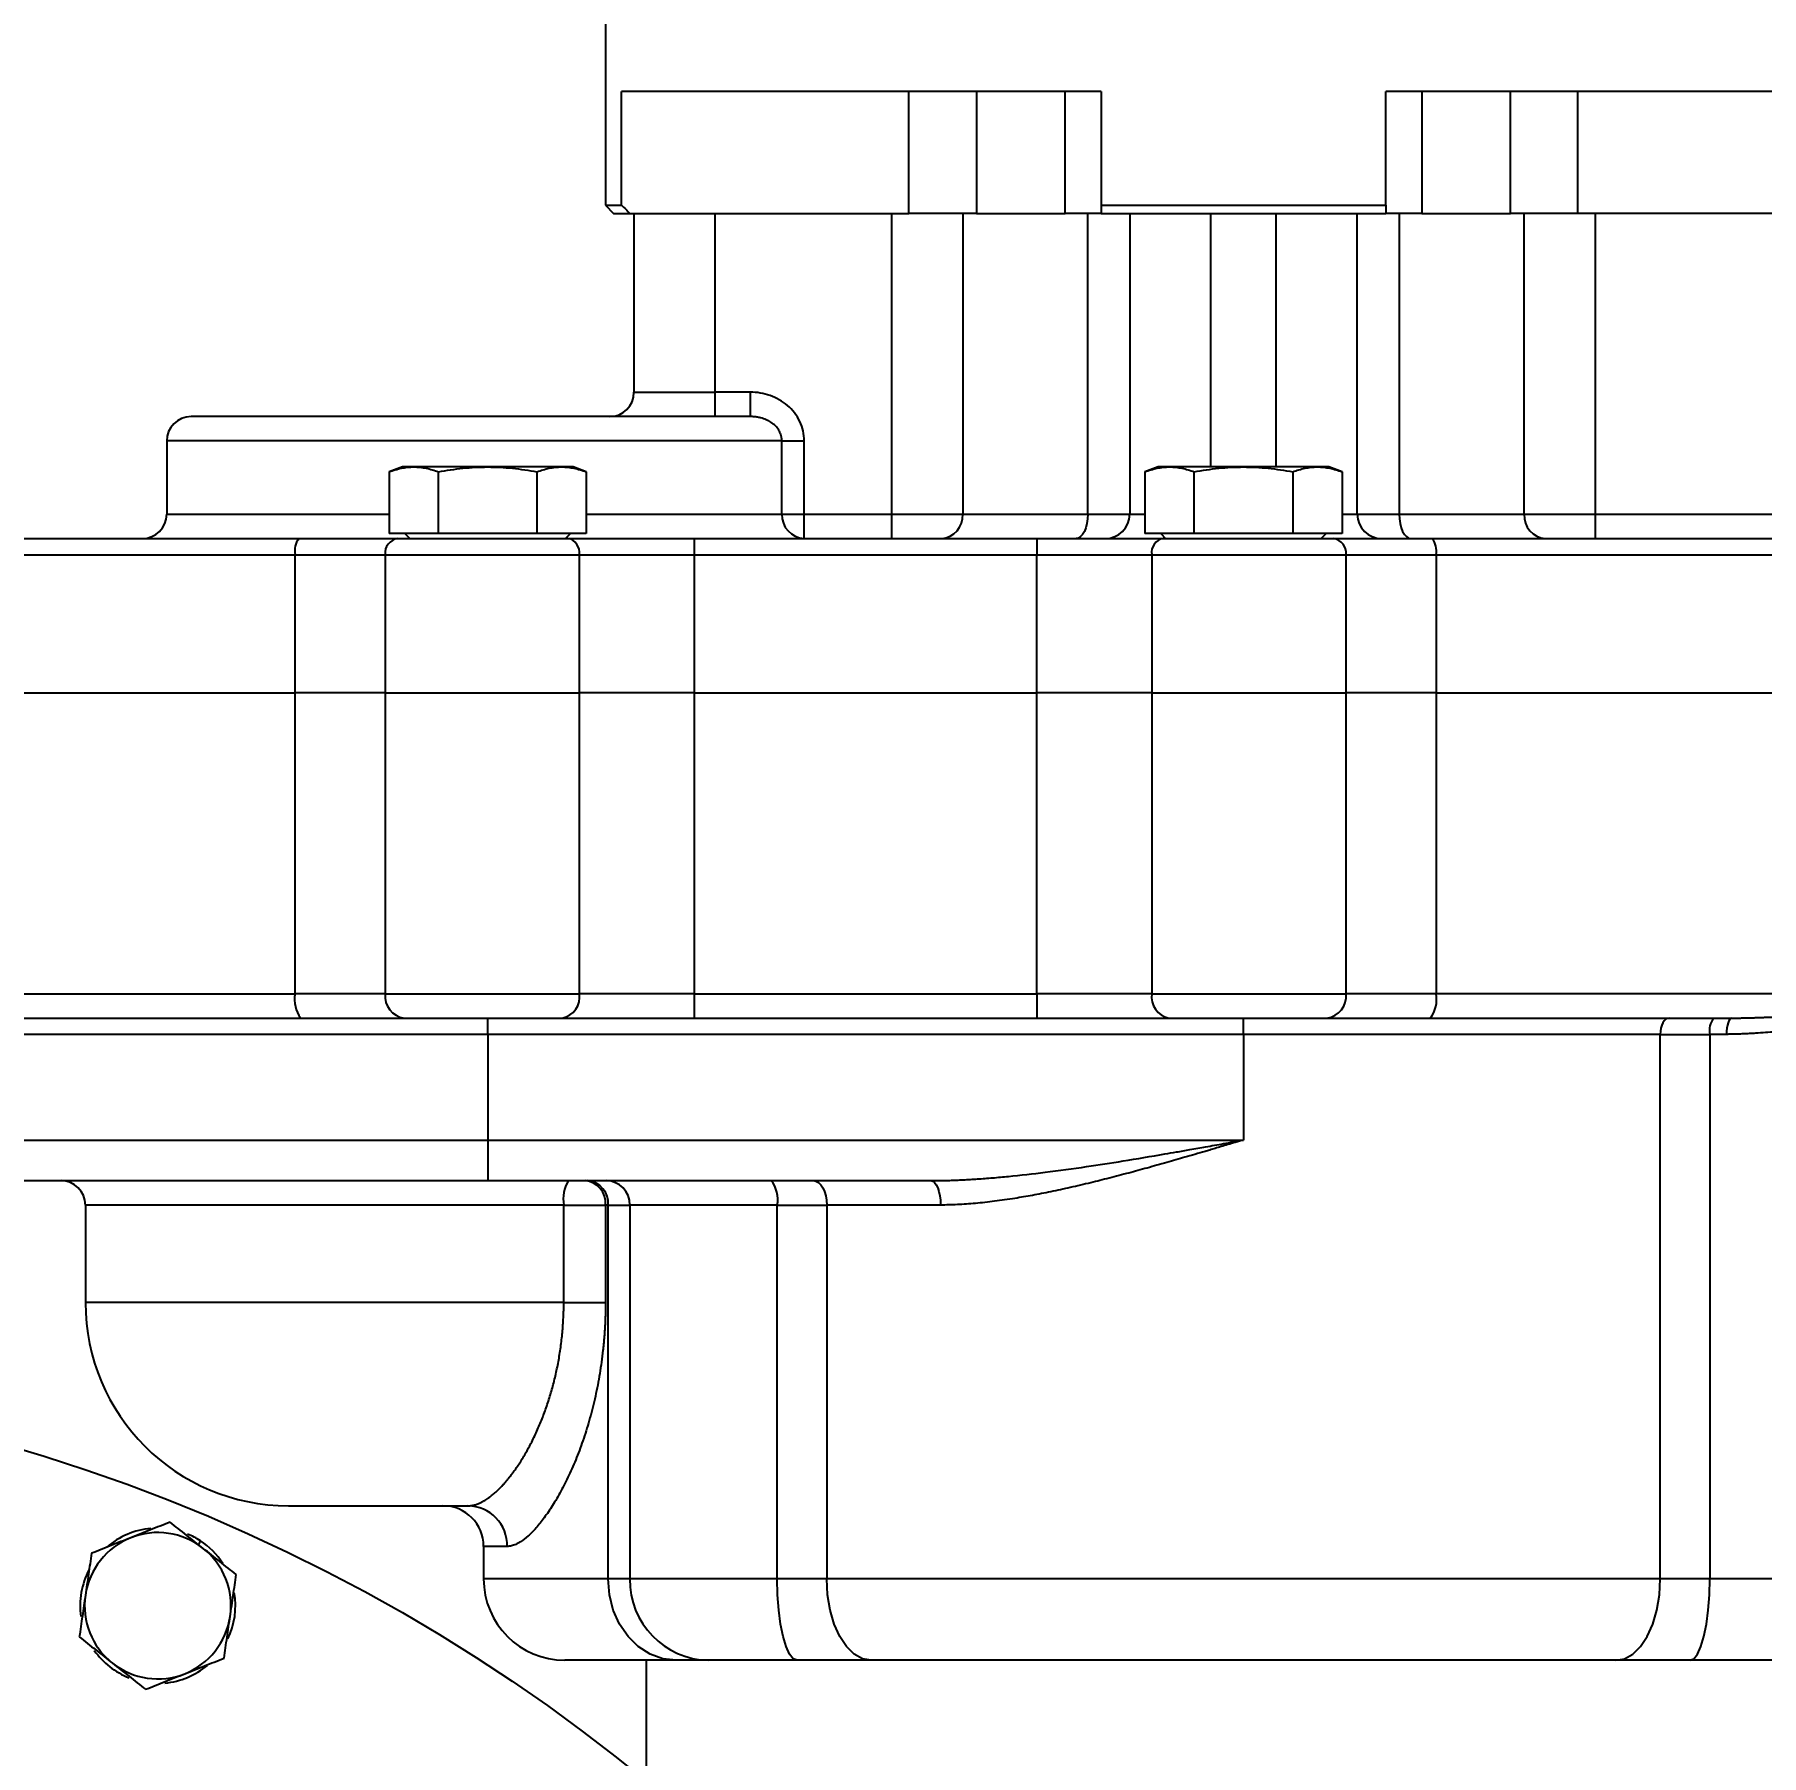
# Model space of a CAD drawing. Header units: millimetres. Extents: x 2016 to 4452, y 736 to 2459.
# Drawn here: x 3499.3 to 3711.8, y 1838.3 to 2050 of the extents above; entities that cross this region are included whole.
import ezdxf

# ---------------------------------------------------------------- set-up
doc = ezdxf.new("R2010")
doc.units = ezdxf.units.MM
doc.layers.add('AM_5', color=3, linetype='Continuous', lineweight=25)
doc.styles.add('SLDTEXTSTYLE1', font='txt.shx', dxfattribs={"width": 0.7, "bigfont": 'gbcbig.shx'})
doc.dimstyles.new('SLDDIMSTYLE12$3', dxfattribs={"dimtxt": 12, "dimasz": 10, "dimexe": 0, "dimexo": 0.0625, "dimgap": 0.875, "dimtad": 1, "dimdec": 1, "dimlfac": 1.8, "dimrnd": 1e-09, "dimzin": 12, "dimdsep": 46, "dimtxsty": 'SLDTEXTSTYLE1', "dimcen": 0.09, "dimdle": 8.16, "dimclrd": 3, "dimclre": 3, "dimadec": 0, "dimazin": 3, "dimtfac": 1, "dimtdec": 1, "dimtofl": 0, "dimtmove": 0, "dimatfit": 3, "dimfxl": 0, "dimfrac": 2, "dimtolj": 1, "dimlwd": 5, "dimlwe": 5, "dimarcsym": 0})

# ---------------------------------------------------------------- blocks, each defined once
blk = doc.blocks.new('*D64')
at = {"layer": 'AM_5', "color": 3, "linetype": 'Continuous', "lineweight": 5, "transparency": 16777216}
blk.add_line((3281.62, 1918.21), (3315.87, 1861.69), dxfattribs=at)
at = {"layer": 'AM_5', "color": 3, "lineweight": 5, "transparency": 16777216}
for p, q in [((3434.98, 1664.99), (3435.16, 1664.99)), ((3435.07, 1664.9), (3435.07, 1665.08))]:
    blk.add_line(p, q, dxfattribs=at)
at = {"layer": 'AM_5', "color": 3, "transparency": 16777216}
blk.add_solid([(3317.29, 1862.56), (3314.44, 1860.83), (3321.05, 1853.14)], dxfattribs=at)
at = {"layer": 'Defpoints', "color": 0, "transparency": 16777216}
for p in [(3321.05, 1853.14), (3549.08, 1476.84)]:
    blk.add_point(p, dxfattribs=at)
at = {"layer": 'AM_5', "color": 0, "transparency": 16777216, "insert": (3295.57, 1908.45), "char_height": 12, "attachment_point": 5, "rotation": 301.215, "style": 'SLDTEXTSTYLE1'}
blk.add_mtext('\\A1;∅440', dxfattribs=at)
blk = doc.blocks.new('*D65')
at = {"layer": 'AM_5', "color": 3, "linetype": 'Continuous', "lineweight": 5, "transparency": 16777216}
blk.add_line((3192.74, 1836.18), (3305.2, 1756.73), dxfattribs=at)
at = {"layer": 'AM_5', "color": 3, "lineweight": 5, "transparency": 16777216}
for p, q in [((3434.98, 1664.99), (3435.16, 1664.99)), ((3435.07, 1664.9), (3435.07, 1665.08))]:
    blk.add_line(p, q, dxfattribs=at)
at = {"layer": 'AM_5', "color": 3, "transparency": 16777216}
blk.add_solid([(3306.16, 1758.09), (3304.24, 1755.37), (3313.37, 1750.96)], dxfattribs=at)
at = {"layer": 'Defpoints', "color": 0, "transparency": 16777216}
for p in [(3313.37, 1750.96), (3556.76, 1579.02)]:
    blk.add_point(p, dxfattribs=at)
at = {"layer": 'AM_5', "color": 0, "transparency": 16777216, "insert": (3210, 1832.41), "char_height": 12, "attachment_point": 5, "rotation": 324.761, "style": 'SLDTEXTSTYLE1'}
blk.add_mtext('\\A1;∅298', dxfattribs=at)

msp = doc.modelspace()

# ---------------------------------------------------------------- linework, layer by layer
at = {"color": 7, "linetype": 'Continuous', "lineweight": 25}
for p, q in [((3569.567, 2056.989), (3569.567, 2028.989)), ((3571.542, 2028.989), (3571.542, 2042.989)), ((3630.567, 2042.989), (3571.542, 2042.989)), ((3606.908, 2027.989), (3606.908, 2042.989)), ((3615.223, 2042.989), (3615.223, 2027.989)), ((3626.122, 2027.989), (3626.122, 2042.989)), ((3630.567, 2042.989), (3630.567, 2028.989)), ((3724.591, 2042.989), (3665.567, 2042.989)), ((3665.567, 2028.989), (3665.567, 2042.989)), ((3670.011, 2042.989), (3670.011, 2027.989)), ((3680.91, 2027.989), (3680.91, 2042.989)), ((3689.225, 2027.989), (3689.225, 2042.989)), ((3569.567, 2028.989), (3570.567, 2027.989)), ((3569.567, 2028.989), (3571.542, 2028.989)), ((3570.567, 2027.989), (3572.568, 2027.989)), ((3572.568, 2027.989), (3606.908, 2027.989)), ((3573.067, 2027.989), (3573.067, 2005.989)), ((3583.067, 2005.989), (3583.067, 2027.989)), ((3604.774, 2027.989), (3604.774, 1990.989)), ((3615.223, 2027.989), (3606.908, 2027.989)), ((3613.52, 2027.989), (3613.52, 1990.989)), ((3615.223, 2027.989), (3626.122, 2027.989)), ((3630.567, 2027.989), (3626.122, 2027.989)), ((3628.915, 1990.989), (3628.915, 2027.989)), ((3630.567, 2028.989), (3665.567, 2028.989)), ((3630.567, 2027.989), (3665.567, 2027.989)), ((3634.067, 2027.989), (3634.067, 1990.989)), ((3644.067, 1996.789), (3644.067, 2027.989)), ((3652.067, 2027.989), (3652.067, 1996.789)), ((3662.067, 1990.989), (3662.067, 2027.989)), ((3670.011, 2027.989), (3665.567, 2027.989)), ((3667.218, 2027.989), (3667.218, 1990.989)), ((3670.011, 2027.989), (3680.91, 2027.989)), ((3689.225, 2027.989), (3680.91, 2027.989)), ((3682.613, 1990.989), (3682.613, 2027.989)), ((3723.565, 2027.989), (3689.225, 2027.989)), ((3691.359, 2027.989), (3691.359, 1990.989)), ((3573.067, 2005.989), (3583.067, 2005.989)), ((3583.067, 2002.989), (3583.067, 2005.989)), ((3587.366, 2005.989), (3583.067, 2005.989)), ((3587.366, 2005.989), (3587.366, 2002.989)), ((3515.567, 1999.989), (3515.567, 1990.989)), ((3591.269, 1999.989), (3515.567, 1999.989)), ((3591.269, 1990.989), (3591.269, 1999.989)), ((3591.269, 1999.989), (3594.018, 1999.989)), ((3594.018, 1990.989), (3594.018, 1999.989)), ((3544.567, 1996.789), (3542.942, 1996.198)), ((3542.942, 1996.198), (3542.942, 1988.589)), ((3545.973, 1996.789), (3544.567, 1996.789)), ((3555.067, 1996.789), (3545.973, 1996.789)), ((3549.004, 1988.589), (3549.004, 1996.198)), ((3564.16, 1996.789), (3555.067, 1996.789)), ((3561.129, 1996.198), (3561.129, 1988.589)), ((3565.567, 1996.789), (3564.16, 1996.789)), ((3567.191, 1996.198), (3565.567, 1996.789)), ((3567.191, 1996.198), (3567.191, 1988.589)), ((3637.567, 1996.789), (3635.942, 1996.198)), ((3635.942, 1996.198), (3635.942, 1988.589)), ((3638.973, 1996.789), (3637.567, 1996.789)), ((3648.067, 1996.789), (3638.973, 1996.789)), ((3642.004, 1988.589), (3642.004, 1996.198)), ((3657.16, 1996.789), (3648.067, 1996.789)), ((3654.129, 1996.198), (3654.129, 1988.589)), ((3658.567, 1996.789), (3657.16, 1996.789)), ((3660.191, 1996.198), (3658.567, 1996.789)), ((3660.191, 1996.198), (3660.191, 1988.589)), ((3515.567, 1990.989), (3542.942, 1990.989)), ((3567.191, 1990.989), (3591.269, 1990.989)), ((3591.269, 1990.989), (3594.018, 1990.989)), ((3594.018, 1987.989), (3594.018, 1990.989)), ((3594.018, 1990.989), (3604.774, 1990.989)), ((3604.774, 1990.989), (3604.774, 1987.989)), ((3604.774, 1990.989), (3613.52, 1990.989)), ((3613.52, 1990.989), (3628.915, 1990.989)), ((3628.915, 1990.989), (3634.067, 1990.989)), ((3634.067, 1990.989), (3635.942, 1990.989)), ((3660.191, 1990.989), (3662.067, 1990.989)), ((3662.067, 1990.989), (3667.218, 1990.989)), ((3667.218, 1990.989), (3682.613, 1990.989)), ((3682.613, 1990.989), (3691.359, 1990.989)), ((3691.359, 1990.989), (3691.359, 1987.989)), ((3691.359, 1990.989), (3713.067, 1990.989)), ((3549.004, 1988.589), (3542.942, 1988.589)), ((3544.892, 1988.589), (3545.492, 1987.989)), ((3561.129, 1988.589), (3549.004, 1988.589)), ((3567.191, 1988.589), (3561.129, 1988.589)), ((3564.642, 1987.989), (3565.242, 1988.589)), ((3580.478, 1987.989), (3580.478, 1985.989)), ((3580.478, 1987.989), (3622.655, 1987.989)), ((3622.655, 1987.989), (3622.655, 1985.989)), ((3642.004, 1988.589), (3635.942, 1988.589)), ((3637.892, 1988.589), (3638.492, 1987.989)), ((3654.129, 1988.589), (3642.004, 1988.589)), ((3660.191, 1988.589), (3654.129, 1988.589)), ((3657.642, 1987.989), (3658.242, 1988.589)), ((3457.401, 1985.989), (3531.366, 1985.989)), ((3531.366, 1985.989), (3542.437, 1985.989)), ((3531.366, 1968.989), (3531.366, 1985.989)), ((3542.437, 1985.989), (3566.361, 1985.989)), ((3542.437, 1985.989), (3542.437, 1968.989)), ((3566.361, 1968.989), (3566.361, 1985.989)), ((3566.361, 1985.989), (3580.478, 1985.989)), ((3580.478, 1985.989), (3580.478, 1968.989)), ((3580.478, 1985.989), (3622.655, 1985.989)), ((3622.655, 1985.989), (3636.773, 1985.989)), ((3622.655, 1968.989), (3622.655, 1985.989)), ((3636.773, 1985.989), (3660.696, 1985.989)), ((3636.773, 1985.989), (3636.773, 1968.989)), ((3660.696, 1968.989), (3660.696, 1985.989)), ((3660.696, 1985.989), (3671.767, 1985.989)), ((3671.767, 1985.989), (3671.767, 1968.989)), ((3671.767, 1985.989), (3745.732, 1985.989)), ((3457.401, 1968.989), (3531.366, 1968.989)), ((3542.437, 1968.989), (3531.366, 1968.989)), ((3531.366, 1931.989), (3531.366, 1968.989)), ((3542.437, 1968.989), (3566.361, 1968.989)), ((3542.437, 1968.989), (3542.437, 1931.989)), ((3580.478, 1968.989), (3566.361, 1968.989)), ((3566.361, 1931.989), (3566.361, 1968.989)), ((3580.478, 1968.989), (3622.655, 1968.989)), ((3580.478, 1968.989), (3580.478, 1931.989)), ((3636.773, 1968.989), (3622.655, 1968.989)), ((3622.655, 1931.989), (3622.655, 1968.989)), ((3636.773, 1968.989), (3660.696, 1968.989)), ((3636.773, 1968.989), (3636.773, 1931.989)), ((3671.767, 1968.989), (3660.696, 1968.989)), ((3660.696, 1931.989), (3660.696, 1968.989)), ((3671.767, 1968.989), (3745.732, 1968.989)), ((3671.767, 1968.989), (3671.767, 1931.989)), ((3457.401, 1931.989), (3531.366, 1931.989)), ((3542.437, 1931.989), (3531.366, 1931.989)), ((3542.437, 1931.989), (3566.361, 1931.989)), ((3580.478, 1931.989), (3566.361, 1931.989)), ((3580.478, 1931.989), (3580.478, 1928.989)), ((3580.478, 1931.989), (3622.655, 1931.989)), ((3622.655, 1931.989), (3622.655, 1928.989)), ((3636.773, 1931.989), (3622.655, 1931.989)), ((3636.773, 1931.989), (3660.696, 1931.989)), ((3671.767, 1931.989), (3660.696, 1931.989)), ((3745.732, 1931.989), (3671.767, 1931.989)), ((3555.067, 1926.989), (3555.067, 1928.989)), ((3580.478, 1928.989), (3622.655, 1928.989)), ((3648.067, 1926.989), (3648.067, 1928.989)), ((3555.067, 1926.989), (3461.567, 1926.989)), ((3648.067, 1926.989), (3555.067, 1926.989)), ((3555.067, 1926.989), (3555.067, 1913.989)), ((3699.352, 1926.989), (3648.067, 1926.989)), ((3648.067, 1926.989), (3648.067, 1913.989)), ((3699.352, 1859.989), (3699.352, 1926.989)), ((3699.352, 1926.989), (3705.438, 1926.989)), ((3705.438, 1926.989), (3705.438, 1859.989)), ((3707.502, 1926.989), (3705.438, 1926.989)), ((3461.567, 1913.989), (3555.067, 1913.989)), ((3555.067, 1913.989), (3648.067, 1913.989)), ((3555.067, 1913.989), (3555.067, 1908.989)), ((3555.067, 1908.989), (3609.596, 1908.989)), ((3505.567, 1905.989), (3505.567, 1893.989)), ((3564.427, 1905.989), (3505.567, 1905.989)), ((3564.427, 1905.989), (3569.571, 1905.989)), ((3564.427, 1893.989), (3564.427, 1905.989)), ((3569.887, 1905.989), (3569.571, 1905.989)), ((3569.571, 1905.989), (3569.571, 1893.989)), ((3569.887, 1905.989), (3572.558, 1905.989)), ((3569.887, 1859.989), (3569.887, 1905.989)), ((3590.696, 1905.989), (3572.558, 1905.989)), ((3572.558, 1905.989), (3572.558, 1859.989)), ((3590.696, 1905.989), (3596.781, 1905.989)), ((3590.696, 1859.989), (3590.696, 1905.989)), ((3596.781, 1905.989), (3596.781, 1859.989)), ((3610.792, 1905.989), (3596.781, 1905.989)), ((3564.427, 1893.989), (3505.567, 1893.989)), ((3564.427, 1893.989), (3569.571, 1893.989)), ((3519.51, 1864.185), (3519.714, 1864.678)), ((3554.567, 1863.989), (3554.567, 1859.989)), ((3557.476, 1863.989), (3554.567, 1863.989)), ((3569.887, 1859.989), (3554.567, 1859.989)), ((3572.558, 1859.989), (3569.887, 1859.989)), ((3590.696, 1859.989), (3572.558, 1859.989)), ((3596.781, 1859.989), (3590.696, 1859.989)), ((3699.352, 1859.989), (3596.781, 1859.989)), ((3705.438, 1859.989), (3699.352, 1859.989)), ((3723.575, 1859.989), (3705.438, 1859.989)), ((3574.567, 1849.989), (3574.567, 1835.106))]:
    msp.add_line(p, q, dxfattribs=at)
at = {"color": 7, "linetype": 'Continuous', "lineweight": 25, "flags": 128}
for points in [[(3628.915, 1990.989), (3628.887, 1990.404), (3628.804, 1989.841), (3628.67, 1989.322), (3628.489, 1988.868), (3628.269, 1988.495), (3628.017, 1988.218), (3627.744, 1988.047), (3627.46, 1987.989)], [(3667.218, 1990.989), (3667.246, 1990.404), (3667.329, 1989.841), (3667.463, 1989.322), (3667.644, 1988.868), (3667.865, 1988.495), (3668.116, 1988.218), (3668.389, 1988.047), (3668.673, 1987.989)], [(3700.449, 1928.989), (3700.235, 1928.951), (3700.029, 1928.837), (3699.84, 1928.652), (3699.673, 1928.403), (3699.537, 1928.1), (3699.436, 1927.755), (3699.373, 1927.379), (3699.352, 1926.989)], [(3708.155, 1928.989), (3708.028, 1928.951), (3707.905, 1928.837), (3707.792, 1928.652), (3707.693, 1928.403), (3707.612, 1928.1), (3707.551, 1927.755), (3707.514, 1927.379), (3707.502, 1926.989)], [(3595.136, 1908.989), (3595.457, 1908.932), (3595.765, 1908.761), (3596.05, 1908.484), (3596.299, 1908.111), (3596.504, 1907.656), (3596.656, 1907.137), (3596.749, 1906.574), (3596.781, 1905.989)], [(3609.596, 1908.989), (3609.829, 1908.932), (3610.053, 1908.761), (3610.26, 1908.484), (3610.441, 1908.111), (3610.59, 1907.656), (3610.701, 1907.137), (3610.769, 1906.574), (3610.792, 1905.989)], [(3578.248, 1849.989), (3576.617, 1850.181), (3575.049, 1850.75), (3573.603, 1851.674), (3572.336, 1852.918), (3571.296, 1854.433), (3570.523, 1856.162), (3570.048, 1858.038), (3569.887, 1859.989)], [(3593.138, 1849.989), (3592.661, 1850.181), (3592.203, 1850.75), (3591.781, 1851.674), (3591.411, 1852.918), (3591.107, 1854.433), (3590.881, 1856.162), (3590.742, 1858.038), (3590.696, 1859.989)], [(3602.266, 1849.989), (3601.196, 1850.181), (3600.167, 1850.75), (3599.219, 1851.674), (3598.388, 1852.918), (3597.705, 1854.433), (3597.199, 1856.162), (3596.886, 1858.038), (3596.781, 1859.989)], [(3693.867, 1849.989), (3694.937, 1850.181), (3695.966, 1850.75), (3696.914, 1851.674), (3697.745, 1852.918), (3698.428, 1854.433), (3698.935, 1856.162), (3699.247, 1858.038), (3699.352, 1859.989)], [(3702.995, 1849.989), (3703.472, 1850.181), (3703.93, 1850.75), (3704.352, 1851.674), (3704.722, 1852.918), (3705.026, 1854.433), (3705.252, 1856.162), (3705.391, 1858.038), (3705.438, 1859.989)]]:
    msp.add_lwpolyline(points, dxfattribs=at)
at = {"color": 7, "linetype": 'Continuous', "lineweight": 25}
msp.add_circle((3435.067, 1664.989), 220, dxfattribs=at)
for centre, radius, start, end in [((3570.067, 2005.989), 3, 270, 0), ((3518.567, 1999.989), 3, 90, 180), ((3512.567, 1990.989), 3, 270, 0), ((3594.149, 1990.869), 2.883, 177.61445, 267.39701), ((3610.695, 1990.813), 2.831, 274.08351, 3.57072), ((3631.067, 1990.989), 3, 270, 0), ((3665.067, 1990.989), 3, 180, 270), ((3685.439, 1990.813), 2.831, 176.42928, 265.91649), ((3533.84, 1986.461), 2.519, 142.65527, 190.80588), ((3544.254, 1986.178), 1.827, 97.5076, 185.91981), ((3564.593, 1986.24), 1.785, 351.92019, 78.51467), ((3638.54, 1986.24), 1.785, 101.48533, 188.07981), ((3658.879, 1986.178), 1.827, 354.08019, 82.4924), ((3669.293, 1986.461), 2.519, 349.19412, 37.34473), ((3535.077, 1931.281), 3.778, 169.19412, 217.34473), ((3545.163, 1931.707), 2.741, 174.08019, 262.4924), ((3563.71, 1931.613), 2.677, 281.48533, 8.07981), ((3639.423, 1931.613), 2.677, 171.92019, 258.51467), ((3657.97, 1931.707), 2.741, 277.5076, 5.91981), ((3668.056, 1931.281), 3.778, 322.65527, 10.80588), ((3707.851, 1927.459), 2.459, 141.52721, 191.02336), ((3502.567, 1905.989), 3, 0, 90), ((3568.819, 1906.712), 4.451, 149.23116, 189.35145), ((3566.788, 1906.211), 2.791, 355.45042, 84.5784), ((3567.109, 1906.215), 2.787, 355.35679, 84.44427), ((3569.603, 1906.034), 2.956, 359.13273, 89.10565), ((3587.075, 1906.694), 3.688, 348.97664, 38.47279), ((3530.567, 1893.989), 25, 180, 270), ((3549.567, 1863.989), 5, 0, 90), ((3552.552, 1864.066), 4.924, 359.10901, 89.0804), ((3514.473, 1856.694), 9.55, 95.16492, 131.16529), ((3514.473, 1856.694), 9, 111.65979, 171.65979), ((3514.473, 1856.694), 9, 51.65979, 111.65979), ((3514.473, 1856.694), 9.55, 56.72088, 67.52267), ((3514.473, 1856.694), 9.55, 32.9811, 56.72088), ((3514.473, 1856.694), 9, 351.65979, 51.65979), ((3514.473, 1856.694), 9.55, 152.43683, 188.01721), ((3564.567, 1859.989), 10, 180, 270), ((3582.409, 1859.84), 9.852, 179.13273, 269.10565), ((3514.473, 1856.694), 9, 171.65979, 231.65979), ((3514.473, 1856.694), 9.55, 334.65425, 9.64171), ((3514.473, 1856.694), 9, 291.65979, 351.65979), ((3514.473, 1856.694), 9.55, 215.12483, 248.3491), ((3514.473, 1856.694), 9, 231.65979, 291.65979), ((3514.473, 1856.694), 9.55, 275.3213, 309.81506)]:
    msp.add_arc(centre, radius, start, end, dxfattribs=at)
for points in [[(3571.542, 2028.989), (3571.884, 2028.656), (3572.226, 2028.322), (3572.568, 2027.989)], [(3630.567, 2028.989), (3630.567, 2028.656), (3630.567, 2028.322), (3630.567, 2027.989)], [(3665.567, 2028.989), (3665.567, 2028.656), (3665.567, 2028.322), (3665.567, 2027.989)], [(3587.366, 2002.989), (3581.055, 2002.989), (3568.616, 2002.989), (3555.067, 2002.989)], [(3532.073, 1928.989), (3537.125, 1928.989), (3541.613, 1928.989), (3544.805, 1928.989)], [(3544.805, 1928.989), (3547.268, 1928.989), (3551.055, 1928.989), (3555.067, 1928.989)], [(3555.067, 1928.989), (3558.506, 1928.989), (3561.806, 1928.989), (3564.243, 1928.989)], [(3564.243, 1928.989), (3568.554, 1928.989), (3574.392, 1928.989), (3580.478, 1928.989)], [(3622.655, 1928.989), (3628.741, 1928.989), (3634.579, 1928.989), (3638.89, 1928.989)], [(3638.89, 1928.989), (3641.327, 1928.989), (3644.627, 1928.989), (3648.067, 1928.989)], [(3648.067, 1928.989), (3652.078, 1928.989), (3655.866, 1928.989), (3658.328, 1928.989)], [(3658.328, 1928.989), (3661.52, 1928.989), (3666.008, 1928.989), (3671.06, 1928.989)], [(3671.06, 1928.989), (3684.564, 1928.989), (3697.212, 1928.989), (3708.155, 1928.989)]]:
    msp.add_open_spline(points, degree=3, dxfattribs=at)
for points, knots in [([(3594.018, 1999.989), (3594.018, 2000.408), (3593.971, 2000.819), (3593.787, 2001.624), (3593.647, 2002.023), (3593.289, 2002.769), (3593.072, 2003.121), (3592.56, 2003.782), (3592.272, 2004.081), (3591.645, 2004.62), (3591.3, 2004.861), (3590.579, 2005.271), (3590.203, 2005.442), (3589.419, 2005.716), (3589.013, 2005.819), (3588.197, 2005.955), (3587.784, 2005.989), (3587.366, 2005.989)], [0, 0, 0, 0, 0.125, 0.125, 0.25, 0.25, 0.375, 0.375, 0.5, 0.5, 0.625, 0.625, 0.75, 0.75, 0.875, 0.875, 1, 1, 1, 1]), ([(3555.067, 2002.989), (3545.386, 2002.989), (3536.102, 2002.989), (3522.412, 2002.989), (3518.567, 2002.989), (3518.567, 2002.989)], [0, 0, 0, 0, 0.5, 0.5, 1, 1, 1, 1]), ([(3591.269, 1999.989), (3591.268, 2000.04), (3591.266, 2000.142), (3591.251, 2000.294), (3591.227, 2000.445), (3591.194, 2000.596), (3591.151, 2000.744), (3591.098, 2000.891), (3591.036, 2001.036), (3590.965, 2001.178), (3590.801, 2001.463), (3590.477, 2001.867), (3589.949, 2002.293), (3589.341, 2002.619), (3588.782, 2002.81), (3588.273, 2002.919), (3587.831, 2002.978), (3587.524, 2002.985), (3587.366, 2002.989)], [0, 0, 0, 0, 0.02714152, 0.05433911, 0.0816385, 0.10908471, 0.1367217, 0.16459214, 0.1927371, 0.2211959, 0.25000588, 0.37026067, 0.4995483, 0.61942894, 0.74961445, 0.82734005, 0.91081788, 1, 1, 1, 1]), ([(3542.942, 1996.198), (3543.443, 1996.38), (3543.946, 1996.529), (3544.956, 1996.734), (3545.463, 1996.789), (3545.973, 1996.789)], [0, 0, 0, 0, 0.5, 0.5, 1, 1, 1, 1]), ([(3545.973, 1996.789), (3546.483, 1996.789), (3546.991, 1996.734), (3548.001, 1996.529), (3548.503, 1996.38), (3549.004, 1996.198)], [0, 0, 0, 0, 0.5, 0.5, 1, 1, 1, 1]), ([(3549.004, 1996.198), (3550.007, 1996.38), (3551.012, 1996.529), (3553.032, 1996.734), (3554.047, 1996.789), (3555.067, 1996.789)], [0, 0, 0, 0, 0.5, 0.5, 1, 1, 1, 1]), ([(3555.067, 1996.789), (3556.087, 1996.789), (3557.101, 1996.734), (3559.121, 1996.529), (3560.127, 1996.38), (3561.129, 1996.198)], [0, 0, 0, 0, 0.5, 0.5, 1, 1, 1, 1]), ([(3561.129, 1996.198), (3561.63, 1996.38), (3562.133, 1996.529), (3563.143, 1996.734), (3563.65, 1996.789), (3564.16, 1996.789)], [0, 0, 0, 0, 0.5, 0.5, 1, 1, 1, 1]), ([(3564.16, 1996.789), (3564.67, 1996.789), (3565.177, 1996.734), (3566.187, 1996.529), (3566.69, 1996.38), (3567.191, 1996.198)], [0, 0, 0, 0, 0.5, 0.5, 1, 1, 1, 1]), ([(3635.942, 1996.198), (3636.443, 1996.38), (3636.946, 1996.529), (3637.956, 1996.734), (3638.463, 1996.789), (3638.973, 1996.789)], [0, 0, 0, 0, 0.5, 0.5, 1, 1, 1, 1]), ([(3638.973, 1996.789), (3639.483, 1996.789), (3639.991, 1996.734), (3641.001, 1996.529), (3641.503, 1996.38), (3642.004, 1996.198)], [0, 0, 0, 0, 0.5, 0.5, 1, 1, 1, 1]), ([(3642.004, 1996.198), (3643.007, 1996.38), (3644.012, 1996.529), (3646.032, 1996.734), (3647.047, 1996.789), (3648.067, 1996.789)], [0, 0, 0, 0, 0.5, 0.5, 1, 1, 1, 1]), ([(3648.067, 1996.789), (3649.087, 1996.789), (3650.101, 1996.734), (3652.121, 1996.529), (3653.127, 1996.38), (3654.129, 1996.198)], [0, 0, 0, 0, 0.5, 0.5, 1, 1, 1, 1]), ([(3654.129, 1996.198), (3654.63, 1996.38), (3655.133, 1996.529), (3656.143, 1996.734), (3656.65, 1996.789), (3657.16, 1996.789)], [0, 0, 0, 0, 0.5, 0.5, 1, 1, 1, 1]), ([(3657.16, 1996.789), (3657.67, 1996.789), (3658.177, 1996.734), (3659.187, 1996.529), (3659.69, 1996.38), (3660.191, 1996.198)], [0, 0, 0, 0, 0.5, 0.5, 1, 1, 1, 1]), ([(3459.345, 1987.989), (3459.425, 1987.989), (3459.584, 1987.989), (3459.836, 1987.989), (3460.097, 1987.989), (3460.368, 1987.989), (3460.649, 1987.989), (3460.939, 1987.989), (3461.239, 1987.989), (3461.549, 1987.989), (3461.869, 1987.989), (3462.198, 1987.989), (3462.537, 1987.989), (3462.886, 1987.989), (3463.923, 1987.989), (3465.814, 1987.989), (3468.887, 1987.989), (3472.387, 1987.989), (3476.321, 1987.989), (3480.65, 1987.989), (3485.36, 1987.989), (3490.41, 1987.989), (3495.761, 1987.989), (3501.382, 1987.989), (3507.206, 1987.989), (3513.217, 1987.989), (3517.9, 1987.989), (3521.152, 1987.989), (3522.906, 1987.989), (3524.671, 1987.989), (3526.447, 1987.989), (3528.233, 1987.989), (3530.029, 1987.989), (3531.235, 1987.989), (3531.838, 1987.989)], [0, 0, 0, 0, 0.0093105, 0.0186159, 0.0279169, 0.0372146, 0.0465099, 0.0558039, 0.0650974, 0.0743915, 0.0836871, 0.0929851, 0.1022866, 0.1115925, 0.1209037, 0.1830711, 0.2452435, 0.3086194, 0.3720001, 0.435998, 0.5000006, 0.5639986, 0.6280012, 0.691377, 0.7547578, 0.8169252, 0.8790975, 0.8963842, 0.9136555, 0.9309179, 0.9481773, 0.96544, 0.9827122, 1, 1, 1, 1]), ([(3531.838, 1987.989), (3531.986, 1987.989), (3532.283, 1987.989), (3532.725, 1987.989), (3533.164, 1987.989), (3533.6, 1987.989), (3534.033, 1987.989), (3534.464, 1987.989), (3534.891, 1987.989), (3535.745, 1987.989), (3537.003, 1987.989), (3538.608, 1987.989), (3540.128, 1987.989), (3541.31, 1987.989), (3542.2, 1987.989), (3542.835, 1987.989), (3543.444, 1987.989), (3543.825, 1987.989), (3544.015, 1987.989)], [0, 0, 0, 0, 0.0310762, 0.0621131, 0.0931241, 0.1241227, 0.1551224, 0.1861367, 0.2171792, 0.2482633, 0.3741169, 0.5000067, 0.6258603, 0.75175, 0.8138598, 0.875866, 0.9378767, 1, 1, 1, 1]), ([(3544.015, 1987.989), (3544.088, 1987.989), (3544.232, 1987.989), (3544.457, 1987.989), (3544.688, 1987.989), (3544.925, 1987.989), (3545.169, 1987.989), (3545.418, 1987.989), (3545.674, 1987.989), (3545.937, 1987.989), (3546.527, 1987.989), (3547.493, 1987.989), (3548.902, 1987.989), (3550.391, 1987.989), (3551.628, 1987.989), (3552.566, 1987.989), (3553.186, 1987.989), (3553.81, 1987.989), (3554.437, 1987.989), (3554.857, 1987.989), (3555.067, 1987.989)], [0, 0, 0, 0, 0.0274974, 0.0549359, 0.0823327, 0.1097047, 0.1370692, 0.1644432, 0.1918439, 0.2192885, 0.2467938, 0.37338, 0.500007, 0.6265932, 0.7532202, 0.8026696, 0.8519724, 0.9012284, 0.9505377, 1, 1, 1, 1]), ([(3555.067, 1987.989), (3555.196, 1987.989), (3555.455, 1987.989), (3555.843, 1987.989), (3556.23, 1987.989), (3556.615, 1987.989), (3557, 1987.989), (3557.384, 1987.989), (3558.092, 1987.989), (3559.116, 1987.989), (3560.421, 1987.989), (3561.675, 1987.989), (3562.662, 1987.989), (3563.41, 1987.989), (3563.945, 1987.989), (3564.461, 1987.989), (3564.786, 1987.989), (3564.949, 1987.989)], [0, 0, 0, 0, 0.0354378, 0.0708094, 0.1061421, 0.1414632, 0.1767998, 0.2121793, 0.2476287, 0.3737943, 0.500008, 0.6261736, 0.7523873, 0.8143546, 0.8761817, 0.9380148, 1, 1, 1, 1]), ([(3564.949, 1987.989), (3565.062, 1987.989), (3565.287, 1987.989), (3565.635, 1987.989), (3565.988, 1987.989), (3566.348, 1987.989), (3566.714, 1987.989), (3567.087, 1987.989), (3567.466, 1987.989), (3567.852, 1987.989), (3568.711, 1987.989), (3570.093, 1987.989), (3572.063, 1987.989), (3574.115, 1987.989), (3575.802, 1987.989), (3577.077, 1987.989), (3577.923, 1987.989), (3578.772, 1987.989), (3579.624, 1987.989), (3580.193, 1987.989), (3580.478, 1987.989)], [0, 0, 0, 0, 0.02757114, 0.05509819, 0.08259394, 0.11007119, 0.13754276, 0.16502151, 0.19252027, 0.22005184, 0.24762897, 0.37380182, 0.50000528, 0.62617812, 0.75238158, 0.80197522, 0.85145907, 0.90090791, 0.95039664, 1, 1, 1, 1]), ([(3622.655, 1987.989), (3622.813, 1987.989), (3623.13, 1987.989), (3623.604, 1987.989), (3624.078, 1987.989), (3624.55, 1987.989), (3625.021, 1987.989), (3625.492, 1987.989), (3625.961, 1987.989), (3626.43, 1987.989), (3627.454, 1987.989), (3629.018, 1987.989), (3631.07, 1987.989), (3633.04, 1987.989), (3634.53, 1987.989), (3635.592, 1987.989), (3636.273, 1987.989), (3636.932, 1987.989), (3637.572, 1987.989), (3637.98, 1987.989), (3638.184, 1987.989)], [0, 0, 0, 0, 0.0275711, 0.0550982, 0.0825939, 0.1100712, 0.1375428, 0.1650215, 0.1925203, 0.2200518, 0.247629, 0.3738018, 0.5000053, 0.6261781, 0.7523816, 0.8019752, 0.8514591, 0.9009079, 0.9503966, 1, 1, 1, 1]), ([(3638.184, 1987.989), (3638.277, 1987.989), (3638.462, 1987.989), (3638.748, 1987.989), (3639.041, 1987.989), (3639.341, 1987.989), (3639.647, 1987.989), (3639.961, 1987.989), (3640.554, 1987.989), (3641.458, 1987.989), (3642.711, 1987.989), (3644.017, 1987.989), (3645.135, 1987.989), (3646.036, 1987.989), (3646.71, 1987.989), (3647.387, 1987.989), (3647.84, 1987.989), (3648.067, 1987.989)], [0, 0, 0, 0, 0.0354378, 0.0708094, 0.1061421, 0.1414632, 0.1767998, 0.2121793, 0.2476287, 0.3737943, 0.500008, 0.6261736, 0.7523873, 0.8143546, 0.8761817, 0.9380148, 1, 1, 1, 1]), ([(3648.067, 1987.989), (3648.183, 1987.989), (3648.416, 1987.989), (3648.766, 1987.989), (3649.114, 1987.989), (3649.461, 1987.989), (3649.808, 1987.989), (3650.153, 1987.989), (3650.497, 1987.989), (3650.841, 1987.989), (3651.594, 1987.989), (3652.742, 1987.989), (3654.231, 1987.989), (3655.639, 1987.989), (3656.681, 1987.989), (3657.408, 1987.989), (3657.867, 1987.989), (3658.305, 1987.989), (3658.725, 1987.989), (3658.987, 1987.989), (3659.118, 1987.989)], [0, 0, 0, 0, 0.0274974, 0.0549359, 0.0823327, 0.1097047, 0.1370692, 0.1644432, 0.1918439, 0.2192885, 0.2467938, 0.37338, 0.500007, 0.6265932, 0.7532202, 0.8026696, 0.8519724, 0.9012284, 0.9505377, 1, 1, 1, 1]), ([(3659.118, 1987.989), (3659.212, 1987.989), (3659.402, 1987.989), (3659.695, 1987.989), (3659.994, 1987.989), (3660.301, 1987.989), (3660.615, 1987.989), (3660.936, 1987.989), (3661.264, 1987.989), (3661.939, 1987.989), (3663.005, 1987.989), (3664.525, 1987.989), (3666.13, 1987.989), (3667.525, 1987.989), (3668.667, 1987.989), (3669.531, 1987.989), (3670.407, 1987.989), (3670.999, 1987.989), (3671.295, 1987.989)], [0, 0, 0, 0, 0.03107624, 0.06211311, 0.09312409, 0.12412267, 0.15512237, 0.18613672, 0.21717921, 0.24826332, 0.37411693, 0.50000666, 0.62586027, 0.75175001, 0.81385983, 0.87586601, 0.9378767, 1, 1, 1, 1]), ([(3671.295, 1987.989), (3671.62, 1987.989), (3672.27, 1987.989), (3673.241, 1987.989), (3674.209, 1987.989), (3675.174, 1987.989), (3676.136, 1987.989), (3677.095, 1987.989), (3678.051, 1987.989), (3679.004, 1987.989), (3679.954, 1987.989), (3680.901, 1987.989), (3681.845, 1987.989), (3682.785, 1987.989), (3685.497, 1987.989), (3689.916, 1987.989), (3695.927, 1987.989), (3701.751, 1987.989), (3707.372, 1987.989), (3712.723, 1987.989), (3717.773, 1987.989), (3722.483, 1987.989), (3726.812, 1987.989), (3730.746, 1987.989), (3734.245, 1987.989), (3737.319, 1987.989), (3739.322, 1987.989), (3740.55, 1987.989), (3741.175, 1987.989), (3741.766, 1987.989), (3742.324, 1987.989), (3742.847, 1987.989), (3743.339, 1987.989), (3743.639, 1987.989), (3743.788, 1987.989)], [0, 0, 0, 0, 0.0093105, 0.0186159, 0.0279169, 0.0372146, 0.0465099, 0.0558039, 0.0650974, 0.0743915, 0.0836871, 0.0929851, 0.1022866, 0.1115925, 0.1209037, 0.1830711, 0.2452435, 0.3086194, 0.3720001, 0.435998, 0.5000006, 0.5639986, 0.6280012, 0.691377, 0.7547578, 0.8169252, 0.8790975, 0.8963842, 0.9136555, 0.9309179, 0.9481773, 0.96544, 0.9827122, 1, 1, 1, 1]), ([(3460.317, 1928.989), (3464.538, 1928.989), (3473.467, 1928.989), (3498.78, 1928.989), (3514.679, 1928.989), (3532.073, 1928.989)], [0, 0, 0, 0, 0.5, 0.5, 1, 1, 1, 1]), ([(3722.959, 1926.989), (3722.914, 1926.99), (3722.82, 1926.991), (3722.667, 1926.997), (3722.498, 1927.008), (3722.312, 1927.023), (3722.107, 1927.042), (3721.87, 1927.067), (3721.583, 1927.1), (3721.254, 1927.138), (3720.897, 1927.178), (3720.394, 1927.234), (3719.739, 1927.297), (3718.604, 1927.378), (3717.053, 1927.426), (3714.942, 1927.369), (3713.017, 1927.247), (3711.592, 1927.152), (3710.759, 1927.1), (3710.101, 1927.064), (3709.424, 1927.032), (3708.745, 1927.008), (3708.11, 1926.992), (3707.699, 1926.99), (3707.502, 1926.989)], [0, 0, 0, 0, 0.0181726, 0.0374209, 0.0577463, 0.0791501, 0.1016336, 0.1251976, 0.1538048, 0.1874266, 0.2185554, 0.2496856, 0.3160964, 0.375019, 0.4998277, 0.6241215, 0.7494717, 0.8121152, 0.8433707, 0.8746159, 0.9096153, 0.9421765, 0.9723032, 1, 1, 1, 1]), ([(3708.155, 1928.989), (3708.333, 1928.99), (3708.688, 1928.991), (3709.215, 1928.997), (3709.739, 1929.007), (3710.26, 1929.02), (3710.776, 1929.036), (3711.289, 1929.053), (3711.797, 1929.071), (3712.301, 1929.09), (3712.801, 1929.109), (3713.953, 1929.154), (3715.687, 1929.217), (3717.889, 1929.251), (3719.922, 1929.217), (3721.368, 1929.15), (3722.333, 1929.096), (3722.888, 1929.064), (3723.418, 1929.035), (3723.922, 1929.011), (3724.401, 1928.993), (3724.7, 1928.99), (3724.849, 1928.989)], [0, 0, 0, 0, 0.024779, 0.0496102, 0.0744949, 0.0994342, 0.1244292, 0.149481, 0.1745908, 0.1997594, 0.2249881, 0.2502776, 0.3762065, 0.5001242, 0.6241409, 0.7501794, 0.7922188, 0.8340908, 0.8757999, 0.9173511, 0.9587493, 1, 1, 1, 1]), ([(3609.596, 1908.989), (3609.847, 1908.99), (3610.358, 1908.992), (3611.136, 1909.005), (3611.936, 1909.026), (3612.758, 1909.055), (3613.603, 1909.094), (3614.47, 1909.141), (3615.36, 1909.197), (3616.272, 1909.262), (3617.207, 1909.336), (3618.164, 1909.419), (3620.316, 1909.622), (3623.847, 1910.022), (3628.552, 1910.673), (3633.465, 1911.437), (3637.15, 1912.057), (3639.894, 1912.533), (3641.565, 1912.825), (3643.498, 1913.169), (3645.695, 1913.562), (3647.247, 1913.842), (3648.067, 1913.989)], [0, 0, 0, 0, 0.0199104, 0.0403816, 0.0614143, 0.083009, 0.1051662, 0.1278864, 0.15117, 0.1750174, 0.1994291, 0.2244053, 0.2499465, 0.3677751, 0.500023, 0.6164415, 0.749843, 0.7862779, 0.8295111, 0.8795425, 0.9363722, 1, 1, 1, 1]), ([(3648.067, 1913.989), (3647.731, 1913.89), (3647.089, 1913.699), (3646.171, 1913.426), (3645.34, 1913.18), (3644.597, 1912.96), (3643.942, 1912.767), (3642.705, 1912.403), (3640.947, 1911.889), (3638.566, 1911.204), (3636.264, 1910.557), (3633.9, 1909.912), (3631.59, 1909.306), (3629.19, 1908.706), (3626.793, 1908.143), (3624.4, 1907.625), (3622.129, 1907.18), (3620.236, 1906.852), (3618.689, 1906.616), (3617.459, 1906.449), (3616.263, 1906.308), (3615.102, 1906.192), (3613.976, 1906.101), (3612.884, 1906.037), (3611.825, 1905.997), (3611.133, 1905.992), (3610.792, 1905.989)], [0, 0, 0, 0, 0.02671552, 0.05110159, 0.07315818, 0.09288532, 0.11028299, 0.1253512, 0.19143612, 0.25033261, 0.31520795, 0.37506389, 0.43911944, 0.49987321, 0.56715223, 0.63126821, 0.69224518, 0.75011107, 0.78430375, 0.81763166, 0.85010383, 0.88173002, 0.91252079, 0.94248759, 0.97164283, 1, 1, 1, 1]), ([(3466.567, 1908.989), (3466.567, 1908.989), (3475.891, 1908.989), (3509.084, 1908.989), (3531.596, 1908.989), (3555.067, 1908.989)], [0, 0, 0, 0, 0.5, 0.5, 1, 1, 1, 1]), ([(3555.067, 1869.884), (3555.13, 1869.928), (3555.259, 1870.018), (3555.454, 1870.165), (3555.652, 1870.322), (3555.854, 1870.491), (3556.058, 1870.67), (3556.265, 1870.862), (3556.475, 1871.065), (3556.688, 1871.28), (3556.903, 1871.507), (3557.12, 1871.747), (3557.339, 1871.999), (3557.56, 1872.263), (3557.783, 1872.541), (3558.008, 1872.831), (3558.425, 1873.39), (3559.033, 1874.274), (3559.818, 1875.571), (3560.579, 1877), (3561.171, 1878.269), (3561.609, 1879.306), (3561.909, 1880.066), (3562.196, 1880.845), (3562.469, 1881.641), (3562.727, 1882.454), (3562.97, 1883.282), (3563.196, 1884.125), (3563.405, 1884.981), (3563.596, 1885.848), (3563.768, 1886.726), (3563.921, 1887.614), (3564.055, 1888.51), (3564.169, 1889.413), (3564.263, 1890.321), (3564.337, 1891.235), (3564.389, 1892.151), (3564.421, 1893.07), (3564.425, 1893.683), (3564.427, 1893.989)], [0, 0, 0, 0, 0.0157423, 0.0316177, 0.0476257, 0.0637656, 0.0800368, 0.0964387, 0.1129706, 0.1296319, 0.146422, 0.1633402, 0.1803859, 0.1975584, 0.2148572, 0.2322815, 0.2498308, 0.3119852, 0.3743898, 0.4370135, 0.4998353, 0.5282684, 0.5566123, 0.5848673, 0.6130344, 0.6411148, 0.6691109, 0.6970253, 0.7248613, 0.7526228, 0.7803143, 0.8079406, 0.8355071, 0.8630197, 0.8904846, 0.9179082, 0.9452973, 0.9726589, 1, 1, 1, 1]), ([(3569.571, 1893.989), (3569.57, 1893.81), (3569.569, 1893.451), (3569.561, 1892.914), (3569.548, 1892.377), (3569.529, 1891.841), (3569.505, 1891.307), (3569.476, 1890.773), (3569.441, 1890.24), (3569.401, 1889.708), (3569.356, 1889.176), (3569.306, 1888.646), (3569.167, 1887.325), (3568.88, 1885.233), (3568.34, 1882.452), (3567.673, 1879.787), (3566.894, 1877.264), (3566.021, 1874.899), (3565.074, 1872.719), (3564.078, 1870.742), (3563.054, 1868.992), (3562.025, 1867.482), (3561.01, 1866.226), (3560.029, 1865.232), (3559.305, 1864.675), (3558.815, 1864.383), (3558.529, 1864.239), (3558.251, 1864.127), (3557.983, 1864.048), (3557.723, 1863.998), (3557.558, 1863.992), (3557.476, 1863.989)], [0, 0, 0, 0, 0.0113747, 0.0227341, 0.034082, 0.0454222, 0.0567585, 0.0680947, 0.0794348, 0.0907824, 0.1021414, 0.1135156, 0.1249088, 0.1874562, 0.2501421, 0.3124167, 0.3748412, 0.4373664, 0.4999887, 0.5625181, 0.6250578, 0.6873709, 0.7496298, 0.8122827, 0.8748955, 0.8957506, 0.9165745, 0.9373893, 0.9582172, 0.9790801, 1, 1, 1, 1]), ([(3530.567, 1868.989), (3530.567, 1868.989), (3532.825, 1868.989), (3540.979, 1868.989), (3546.585, 1868.989), (3552.631, 1868.989)], [0, 0, 0, 0, 0.5, 0.5, 1, 1, 1, 1]), ([(3552.631, 1868.989), (3552.687, 1868.99), (3552.801, 1868.992), (3552.976, 1869.008), (3553.157, 1869.035), (3553.344, 1869.073), (3553.537, 1869.124), (3553.737, 1869.187), (3553.942, 1869.265), (3554.155, 1869.357), (3554.373, 1869.464), (3554.598, 1869.587), (3554.829, 1869.725), (3554.987, 1869.831), (3555.067, 1869.884)], [0, 0, 0, 0, 0.0753101, 0.152078, 0.2303047, 0.309991, 0.3911372, 0.4737432, 0.5578088, 0.6433335, 0.7303162, 0.8187559, 0.9086511, 1, 1, 1, 1]), ([(3515.981, 1866.977), (3515.182, 1866.66), (3514.381, 1866.341), (3512.772, 1865.702), (3511.964, 1865.381), (3511.152, 1865.059)], [0, 0, 0, 0, 0.5, 0.5, 1, 1, 1, 1]), ([(3520.056, 1863.753), (3519.371, 1864.296), (3518.689, 1864.835), (3517.33, 1865.909), (3516.655, 1866.444), (3515.981, 1866.977)], [0, 0, 0, 0, 0.5, 0.5, 1, 1, 1, 1]), ([(3511.152, 1865.059), (3510.339, 1864.736), (3509.531, 1864.415), (3507.922, 1863.776), (3507.121, 1863.458), (3506.322, 1863.141)], [0, 0, 0, 0, 0.5, 0.5, 1, 1, 1, 1]), ([(3524.132, 1860.53), (3523.458, 1861.063), (3522.782, 1861.597), (3521.424, 1862.671), (3520.742, 1863.211), (3520.056, 1863.753)], [0, 0, 0, 0, 0.5, 0.5, 1, 1, 1, 1]), ([(3506.322, 1863.141), (3506.198, 1862.291), (3506.073, 1861.438), (3505.822, 1859.725), (3505.695, 1858.865), (3505.569, 1858)], [0, 0, 0, 0, 0.5, 0.5, 1, 1, 1, 1]), ([(3523.378, 1855.389), (3523.505, 1856.254), (3523.631, 1857.114), (3523.882, 1858.827), (3524.007, 1859.68), (3524.132, 1860.53)], [0, 0, 0, 0, 0.5, 0.5, 1, 1, 1, 1]), ([(3505.569, 1858), (3505.442, 1857.135), (3505.316, 1856.274), (3505.064, 1854.561), (3504.939, 1853.708), (3504.815, 1852.858)], [0, 0, 0, 0, 0.5, 0.5, 1, 1, 1, 1]), ([(3522.624, 1850.248), (3522.749, 1851.097), (3522.874, 1851.95), (3523.125, 1853.663), (3523.251, 1854.524), (3523.378, 1855.389)], [0, 0, 0, 0, 0.5, 0.5, 1, 1, 1, 1]), ([(3504.815, 1852.858), (3505.489, 1852.326), (3506.165, 1851.791), (3507.523, 1850.717), (3508.205, 1850.177), (3508.89, 1849.635)], [0, 0, 0, 0, 0.5, 0.5, 1, 1, 1, 1]), ([(3508.89, 1849.635), (3509.576, 1849.093), (3510.258, 1848.553), (3511.616, 1847.479), (3512.292, 1846.945), (3512.966, 1846.412)], [0, 0, 0, 0, 0.5, 0.5, 1, 1, 1, 1]), ([(3517.795, 1848.33), (3518.608, 1848.652), (3519.416, 1848.973), (3521.025, 1849.612), (3521.826, 1849.93), (3522.624, 1850.248)], [0, 0, 0, 0, 0.5, 0.5, 1, 1, 1, 1]), ([(3578.248, 1849.989), (3578.085, 1849.989), (3577.758, 1849.989), (3577.278, 1849.989), (3576.805, 1849.989), (3576.342, 1849.989), (3575.886, 1849.989), (3575.439, 1849.989), (3575.001, 1849.989), (3574.571, 1849.989), (3574.149, 1849.989), (3573.736, 1849.989), (3573.331, 1849.989), (3572.935, 1849.989), (3571.81, 1849.989), (3570.109, 1849.989), (3568.128, 1849.989), (3566.556, 1849.989), (3565.688, 1849.989), (3565.241, 1849.989), (3565.033, 1849.989), (3564.863, 1849.989), (3564.73, 1849.989), (3564.636, 1849.989), (3564.577, 1849.989), (3564.57, 1849.989), (3564.567, 1849.989)], [0, 0, 0, 0, 0.0185431, 0.0370745, 0.0555964, 0.0741109, 0.0926202, 0.1111264, 0.1296316, 0.1481381, 0.1666478, 0.1851631, 0.203686, 0.2222187, 0.2407633, 0.3649979, 0.4892435, 0.6162081, 0.7431839, 0.779911, 0.8165972, 0.8532594, 0.889914, 0.9265779, 0.9632677, 1, 1, 1, 1]), ([(3582.256, 1849.989), (3582.209, 1849.989), (3582.117, 1849.989), (3581.965, 1849.989), (3581.805, 1849.989), (3581.634, 1849.989), (3581.454, 1849.989), (3581.264, 1849.989), (3581.064, 1849.989), (3580.855, 1849.989), (3580.577, 1849.989), (3580.221, 1849.989), (3579.773, 1849.989), (3579.295, 1849.989), (3578.79, 1849.989), (3578.429, 1849.989), (3578.248, 1849.989)], [0, 0, 0, 0, 0.0556404, 0.1112151, 0.1667434, 0.2222442, 0.2777368, 0.3332403, 0.3887739, 0.4443567, 0.5000079, 0.6001093, 0.7000475, 0.7999342, 0.8998811, 1, 1, 1, 1]), ([(3593.138, 1849.989), (3593.009, 1849.989), (3592.753, 1849.989), (3592.372, 1849.989), (3591.995, 1849.989), (3591.621, 1849.989), (3591.252, 1849.989), (3590.886, 1849.989), (3590.525, 1849.989), (3590.167, 1849.989), (3589.813, 1849.989), (3588.978, 1849.989), (3587.715, 1849.989), (3586.162, 1849.989), (3584.806, 1849.989), (3583.932, 1849.989), (3583.403, 1849.989), (3583.118, 1849.989), (3582.86, 1849.989), (3582.63, 1849.989), (3582.425, 1849.989), (3582.312, 1849.989), (3582.256, 1849.989)], [0, 0, 0, 0, 0.0246483, 0.0492285, 0.0737576, 0.0982528, 0.1227315, 0.1472108, 0.171708, 0.1962405, 0.2208254, 0.2454798, 0.3727266, 0.5000062, 0.6272529, 0.7545325, 0.7955722, 0.8364541, 0.8772578, 0.9180634, 0.958951, 1, 1, 1, 1]), ([(3602.266, 1849.989), (3602.11, 1849.989), (3601.799, 1849.989), (3601.325, 1849.989), (3600.846, 1849.989), (3600.362, 1849.989), (3599.874, 1849.989), (3599.38, 1849.989), (3598.882, 1849.989), (3598.378, 1849.989), (3597.735, 1849.989), (3596.948, 1849.989), (3596.012, 1849.989), (3595.065, 1849.989), (3594.107, 1849.989), (3593.461, 1849.989), (3593.138, 1849.989)], [0, 0, 0, 0, 0.05564038, 0.11121513, 0.16674335, 0.22224417, 0.27773675, 0.33324028, 0.3887739, 0.44435675, 0.5000079, 0.60010932, 0.70004752, 0.79993417, 0.89988112, 1, 1, 1, 1]), ([(3693.867, 1849.989), (3693.616, 1849.989), (3693.114, 1849.989), (3692.355, 1849.989), (3691.591, 1849.989), (3690.823, 1849.989), (3690.05, 1849.989), (3689.272, 1849.989), (3688.489, 1849.989), (3687.702, 1849.989), (3686.91, 1849.989), (3686.113, 1849.989), (3685.312, 1849.989), (3684.505, 1849.989), (3682.154, 1849.989), (3678.184, 1849.989), (3672.446, 1849.989), (3666.535, 1849.989), (3660.458, 1849.989), (3654.291, 1849.989), (3648.067, 1849.989), (3641.842, 1849.989), (3635.675, 1849.989), (3629.599, 1849.989), (3623.688, 1849.989), (3617.949, 1849.989), (3613.743, 1849.989), (3610.935, 1849.989), (3609.449, 1849.989), (3607.979, 1849.989), (3606.526, 1849.989), (3605.088, 1849.989), (3603.666, 1849.989), (3602.733, 1849.989), (3602.266, 1849.989)], [0, 0, 0, 0, 0.0092721, 0.0185383, 0.0277997, 0.0370575, 0.0463127, 0.0555663, 0.0648194, 0.0740732, 0.0833286, 0.0925868, 0.1018487, 0.1111156, 0.1203884, 0.1825092, 0.2446355, 0.3081213, 0.3716128, 0.4358041, 0.5000007, 0.564192, 0.6283886, 0.6918745, 0.755366, 0.8174867, 0.879613, 0.8968277, 0.9140254, 0.931213, 0.9483974, 0.9655854, 0.982784, 1, 1, 1, 1]), ([(3702.995, 1849.989), (3702.815, 1849.989), (3702.456, 1849.989), (3701.92, 1849.989), (3701.388, 1849.989), (3700.858, 1849.989), (3700.333, 1849.989), (3699.81, 1849.989), (3699.291, 1849.989), (3698.775, 1849.989), (3698.126, 1849.989), (3697.35, 1849.989), (3696.455, 1849.989), (3695.575, 1849.989), (3694.71, 1849.989), (3694.148, 1849.989), (3693.867, 1849.989)], [0, 0, 0, 0, 0.0556404, 0.1112151, 0.1667434, 0.2222442, 0.2777368, 0.3332403, 0.3887739, 0.4443567, 0.5000079, 0.6001093, 0.7000475, 0.7999342, 0.8998811, 1, 1, 1, 1]), ([(3713.878, 1849.989), (3713.844, 1849.989), (3713.777, 1849.989), (3713.665, 1849.989), (3713.543, 1849.989), (3713.411, 1849.989), (3713.27, 1849.989), (3713.119, 1849.989), (3712.958, 1849.989), (3712.787, 1849.989), (3712.607, 1849.989), (3712.153, 1849.989), (3711.328, 1849.989), (3709.971, 1849.989), (3708.418, 1849.989), (3707.081, 1849.989), (3706.087, 1849.989), (3705.49, 1849.989), (3704.883, 1849.989), (3704.264, 1849.989), (3703.635, 1849.989), (3703.209, 1849.989), (3702.995, 1849.989)], [0, 0, 0, 0, 0.0246483, 0.0492285, 0.0737576, 0.0982528, 0.1227315, 0.1472108, 0.171708, 0.1962405, 0.2208254, 0.2454798, 0.3727266, 0.5000062, 0.6272529, 0.7545325, 0.7955722, 0.8364541, 0.8772578, 0.9180634, 0.958951, 1, 1, 1, 1]), ([(3512.966, 1846.412), (3513.764, 1846.729), (3514.565, 1847.047), (3516.174, 1847.686), (3516.983, 1848.007), (3517.795, 1848.33)], [0, 0, 0, 0, 0.5, 0.5, 1, 1, 1, 1])]:
    msp.add_open_spline(points, degree=3, knots=knots, dxfattribs=at)

# ---------------------------------------------------------------- dimensions: what is measured, and where the dimension line sits
at = {"layer": 'AM_5'}
for p1, p2, picture, middle in [((3549.082, 1476.839), (3321.051, 1853.139), '*D64', (3289.693, 1904.887)), ((3556.763, 1579.018), (3313.37, 1750.96), '*D65', (3206.029, 1826.791))]:
    dim = msp.add_diameter_dim_2p(p1=p1, p2=p2, dimstyle='SLDDIMSTYLE12$3', override={"dimlfac": 1}, dxfattribs=at)
    dim.commit()
    dim.dimension.update_dxf_attribs({"geometry": picture, "text_midpoint": middle, "dimtype": 163})

doc.saveas('drawing.dxf')
